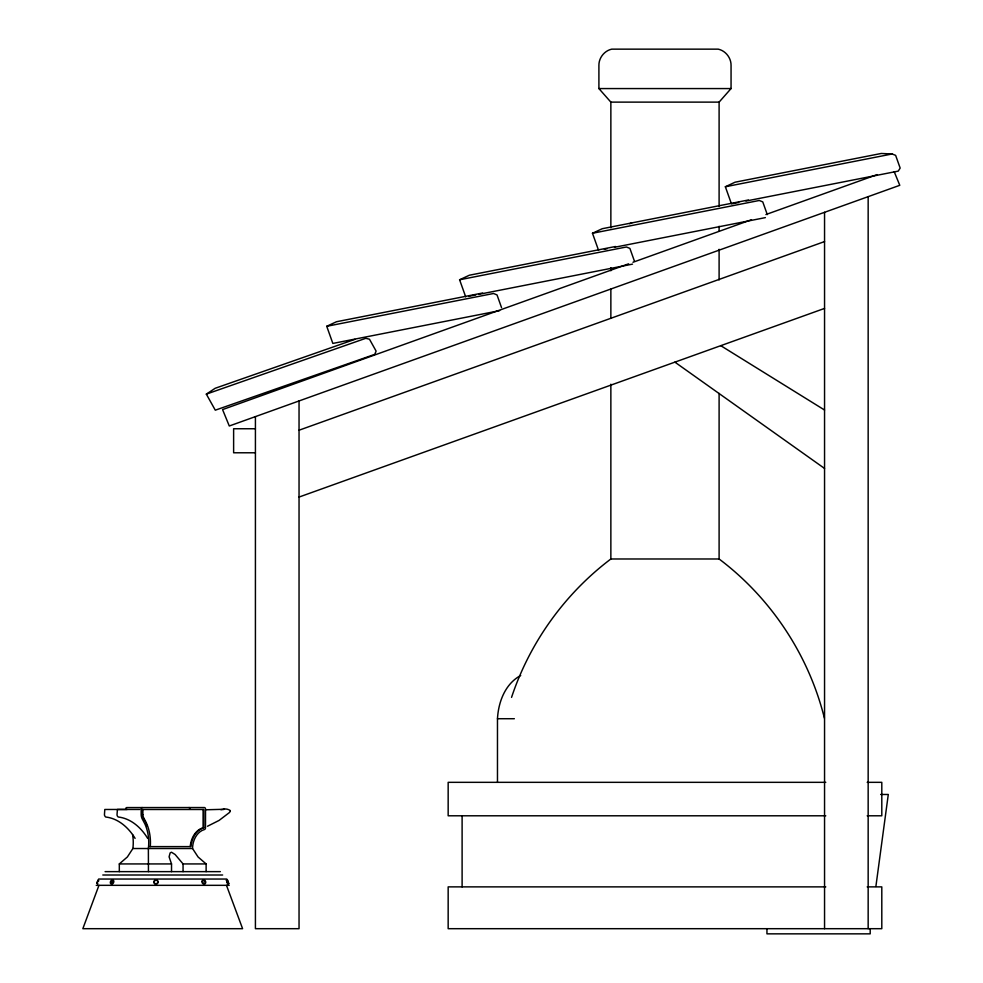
<?xml version="1.0" encoding="UTF-8"?>
<svg xmlns="http://www.w3.org/2000/svg" width="983" height="983" viewBox="0 0 983 983"><rect width="100%" height="100%" fill="white"/><g stroke="black" fill="none" stroke-linecap="round" stroke-linejoin="round"><path stroke-width="1.47" d="M190.235 846.609C190.825 838.646 195.433 829.382 203.825 827.698L203.825 809.5L142.13 809.5L142.13 814.698A6.758 5.357 -90 0 0 142.375 816.357M150.264 846.609L150.338 845.884A39.627 31.358 -90 0 0 145.312 820.756L143.801 818.151A6.758 5.357 -90 0 1 142.867 814.698L142.867 809.5M230.206 810.705C230.784 810.422 225.771 807.965 223.571 809.378L224.394 809.267L205.766 809.783M497.472 782.333L497.472 718.72C498.393 701.985 505.164 683.812 520.707 675.493M97.563 884.012L97.772 883.127M230.243 811.049L229.58 812.425L219.074 820.424L207.499 826.248M875.89 886.457L888.288 794.473L880.633 794.473M98.951 885.327L82.842 928.689L242.592 928.689L226.483 885.327M511.553 697.377C529.726 642.599 564.795 593.732 610.861 558.983L719.101 558.983C770.991 598.033 808.763 655.12 824.405 718.143M97.01 883.164L98.067 879.945L96.85 883.459M98.472 881.247L98.804 880.547M719.101 206.369L719.101 102.121L731.057 88.568L731.057 65.345C731.155 57.825 725.577 50.772 718.241 49.15L611.721 49.15C604.385 50.772 598.807 57.825 598.905 65.345L598.905 88.568L610.861 102.121L610.861 227.835M119.312 871.638L119.312 863.934L127.372 856.967L132.889 848.526L192.545 848.526L198.062 856.967L206.123 863.934L206.123 871.638M206.332 394.134L365.774 338.312L369.473 339.209L376.108 351.103L374.732 354.371L215.289 410.181L206.332 394.134L215.191 388.273L354.912 339.356M499.634 310.653L332.844 343.436L326.737 326.295L336.481 321.736L482.628 293.008M465.721 296.927L459.602 279.774L469.346 275.228L615.505 246.5M598.586 250.407L592.479 233.266L602.223 228.72L748.382 199.991M738.712 202.473L731.463 203.899L725.356 186.758L735.087 182.199L881.247 153.471L892.146 153.975L895.636 155.375L900.158 168.081L898.253 171.116L745.962 201.048M203.309 827.858C195.666 830.61 191.538 838.892 190.96 846.609L149.539 846.609M629.648 223.78L631.786 222.908M628.629 263.825L222.576 409.592L229.285 425.995L899.777 185.308L894.186 171.632M632.966 262.277L751.454 219.737M765.904 214.552L877.168 174.605M299.041 430.222L824.553 241.572M299.041 497.066L824.553 308.416M725.356 186.758L892.146 153.975M592.479 233.266L759.269 200.483L762.759 201.884L767.293 214.589M604.385 249.277L607.285 248.699M614.547 247.274L765.376 217.624M459.602 279.774L626.392 246.991L629.894 248.404L634.416 261.097M468.621 296.35L475.87 294.925M478.77 294.359L632.511 264.132M326.737 326.295L493.527 293.499L497.017 294.912L501.539 307.605M220.917 809.722L224.394 809.267M598.905 88.568L731.057 88.568M610.861 102.121L719.101 102.121M255.42 428.748L233.622 428.748L233.622 452.782L255.42 452.782M497.472 718.72L514.355 718.72M825.781 782.333L448.162 782.333L448.162 815.792L825.781 815.792M867.19 782.333L881.8 782.333L881.8 815.792L867.19 815.792M139.709 809.464L117.432 809.464L117.026 814.502A2.863 2.261 -90 0 0 117.346 815.988L117.997 816.812A1.966 1.548 -90 0 0 118.624 817.057C131.181 818.606 141.331 827.907 147.659 838.376M127.151 809.464L104.8 809.476L104.456 814.502A2.912 2.298 90 0 0 104.665 815.718L105.439 816.812A1.966 1.548 -90 0 0 106.053 817.057C118.611 818.606 128.761 827.907 135.089 838.376M142.13 814.698L142.867 814.698M143.076 818.151L143.985 818.458M203.825 827.698L203.088 827.723L203.1 809.5M119.312 863.934L171.521 863.934L171.521 871.638M171.521 863.934L169.088 856.807L170.145 852.9L171.46 852.212L175.121 854.51L183.059 863.934L206.123 863.934M105.095 871.638L220.339 871.638M102.797 875.005L222.649 875.005M98.607 879.048L226.827 879.048M96.236 885.327L229.211 885.327M825.781 886.875L448.162 886.875L448.162 928.689L881.8 928.689L881.8 886.875L867.19 886.875M720.76 345.672L824.553 410.022M674.891 362.137L824.553 468.449M143.26 818.458L144.562 820.78M148.372 848.526L148.445 871.638M870.201 928.689L870.201 933.85L766.949 933.85L766.949 928.689M868.161 196.661L868.161 928.689M824.553 212.316L824.553 928.689M719.101 226.299L719.101 230.894M719.101 249.301L719.101 279.958M719.101 393.409L719.101 558.983M610.861 267.695L610.861 270.755M610.861 289.162L610.861 318.283M610.861 384.206L610.861 558.983M462.108 815.792L462.108 886.875M299.041 400.966L299.041 928.689L255.42 928.689L255.42 416.62M183.059 863.934L183.059 871.638M132.594 834.555A38.042 30.104 -90 0 1 132.877 848.526M148.359 848.526A38.042 30.104 90 0 0 144.993 824.123L142.56 819.515A8.564 6.77 90 0 1 141.171 814.772L141.171 809.021A1.413 1.118 -90 0 1 142.252 807.547M192.545 848.526A20.889 16.527 90 0 1 193.59 841.657C195.175 836.349 198.836 831.102 204.403 829.554A1.819 1.438 -90 0 0 205.496 827.747L205.521 809.12A1.511 1.192 -90 0 0 204.366 807.547L126.77 807.571A1.413 1.118 -90 0 0 125.701 809.021M188.883 807.547A1.511 1.192 -90 0 1 189.94 808.53M145.779 823.263A39.627 31.358 -90 0 1 146.823 825.867M156.616 880.363A2.015 1.88 -15.4 0 1 157.624 883.262A2.015 1.88 -15.4 0 1 154.343 883.262A2.015 1.88 -15.4 0 1 155.572 880.363M204.931 881.702A2.015 1.462 59.3 0 1 204.243 884.036A2.015 1.462 59.3 0 1 202.019 882.353A2.015 1.462 59.3 0 1 203.088 880.301M203.936 880.547A2.015 1.462 59.3 0 1 204.673 881.247M112.64 880.363A2.015 1.192 -64.2 0 1 113.819 881.542A2.015 1.192 -64.2 0 1 112.467 883.889A2.015 1.192 -64.2 0 1 111.054 883.127M111.165 882.181A2.015 1.192 -64.2 0 1 111.607 881.247M226.434 880.301L227.835 884.073L226.434 880.301M227.368 879.945L228.781 883.717L227.368 879.945M229.002 809.55L229.002 809.55M155.339 883.656A2.015 1.88 -15.4 0 0 157.882 881.346A2.015 1.88 -15.4 0 0 154.564 880.498A2.015 1.88 -15.4 0 0 155.339 883.656M202.51 881.346A2.015 1.462 59.3 0 0 204.968 883.656A2.015 1.462 59.3 0 0 204.919 880.498A2.015 1.462 59.3 0 0 202.51 881.346M111.865 883.459A2.015 1.192 -64.2 0 0 112.812 880.203A2.015 1.192 -64.2 0 0 110.428 881.837A2.015 1.192 -64.2 0 0 111.865 883.459"/></g></svg>
